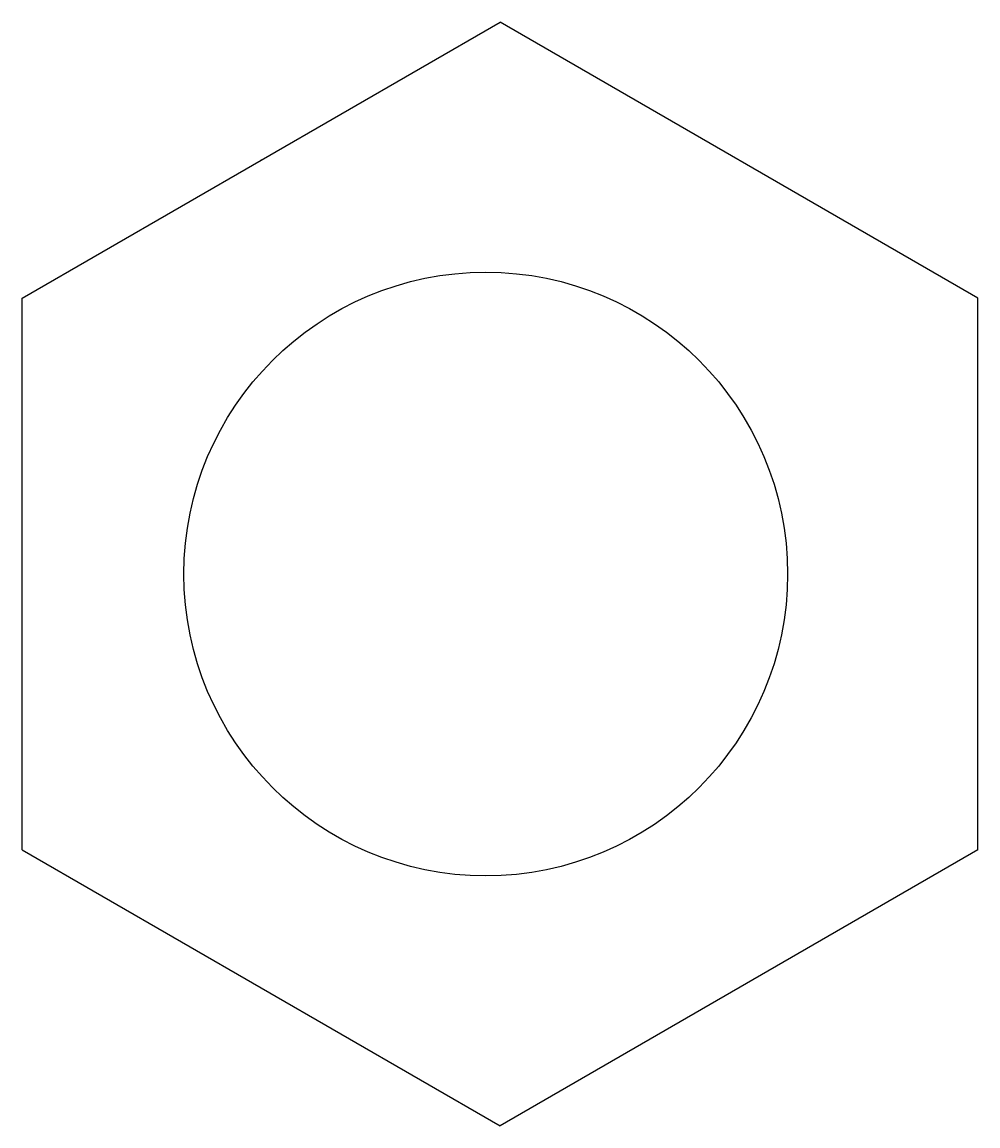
# Model space of a CAD drawing. Header units: millimetres. Extents: x 3037.1 to 3056.1, y 1648.3 to 1670.3.
import ezdxf

# ---------------------------------------------------------------- set-up
doc = ezdxf.new("R2010")
doc.units = ezdxf.units.MM

msp = doc.modelspace()

# ---------------------------------------------------------------- linework, layer by layer
at = {"color": 0, "linetype": 'Continuous'}
for p, q in [((3037.144, 1664.771), (3046.644, 1670.256)), ((3056.144, 1664.771), (3046.644, 1670.256)), ((3037.144, 1653.802), (3037.144, 1664.771)), ((3056.144, 1653.802), (3056.144, 1664.771)), ((3037.144, 1653.802), (3046.644, 1648.317)), ((3056.144, 1653.802), (3046.644, 1648.317))]:
    msp.add_line(p, q, dxfattribs=at)
msp.add_circle((3046.361, 1659.286), 6)
for start, end in [(119.9825, 120.0175), (59.9825, 60.0175), (239.9825, 240.0175), (299.9825, 300.0175)]:
    msp.add_arc((3046.644, 1659.286), 9.5, start, end, dxfattribs=at)

doc.saveas('drawing.dxf')
